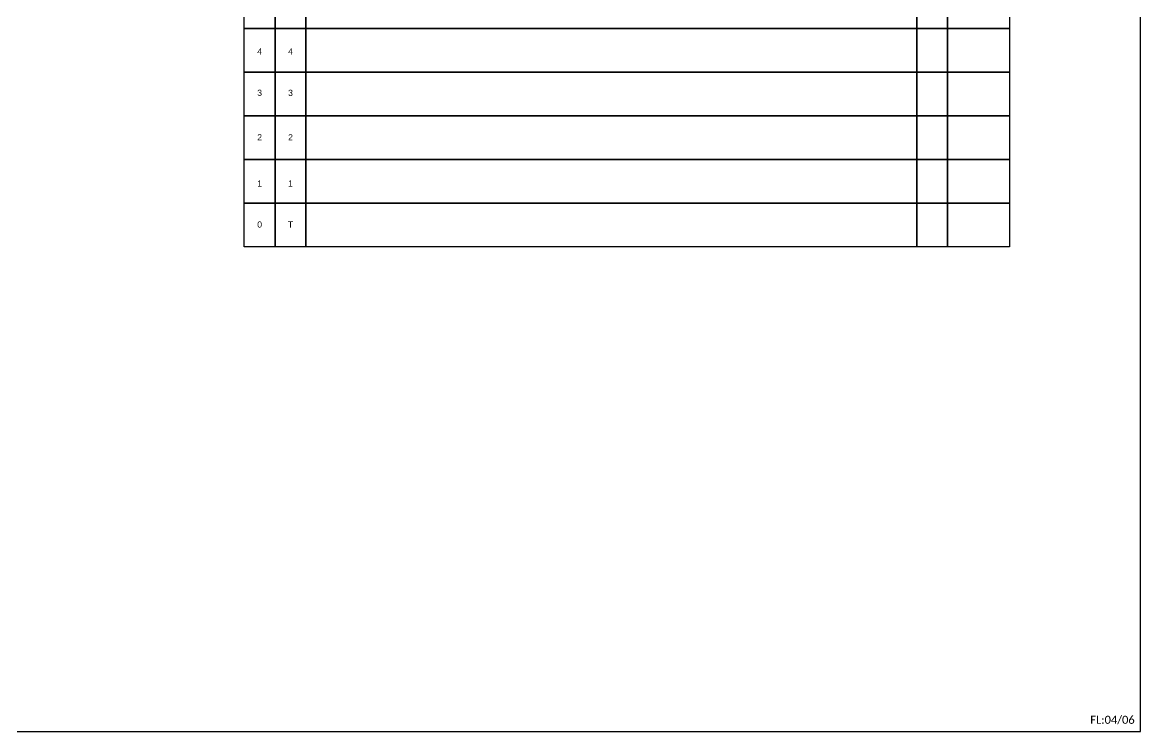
# Model space of a CAD drawing. Header units: inches. Extents: x 2352 to 7774, y -43 to 551.
# Drawn here: x 5528.5 to 5947.8, y -43.2 to 223 of the extents above; entities that cross this region are included whole.
import ezdxf
from ezdxf.enums import TextEntityAlignment as Align

# ---------------------------------------------------------------- set-up
doc = ezdxf.new("R2010")
doc.units = ezdxf.units.IN
doc.header["$MEASUREMENT"] = 0
doc.styles.add('ARIAL', font='arial.ttf')
doc.styles.add('WMF-Calibri0', font='calibri.ttf')

msp = doc.modelspace()

# ---------------------------------------------------------------- linework, layer by layer
msp.add_lwpolyline([(5109.25, -43.15), (5947.81, -43.15), (5947.81, 550.85), (5109.25, 550.85), (5109.25, -43.15)])
for points in [[(5611.71, 237.04), (5623.28, 237.04), (5623.28, 220.66), (5611.71, 220.66)], [(5623.28, 237.04), (5634.85, 237.04), (5634.85, 220.66), (5623.28, 220.66)], [(5634.85, 237.04), (5863.88, 237.04), (5863.88, 220.66), (5634.85, 220.66)], [(5863.88, 237.04), (5875.45, 237.04), (5875.45, 220.66), (5863.88, 220.66)], [(5875.45, 237.04), (5898.59, 237.04), (5898.59, 220.66), (5875.45, 220.66)], [(5611.71, 220.66), (5623.28, 220.66), (5623.28, 204.29), (5611.71, 204.29)], [(5623.28, 220.66), (5634.85, 220.66), (5634.85, 204.29), (5623.28, 204.29)], [(5634.85, 220.66), (5863.88, 220.66), (5863.88, 204.29), (5634.85, 204.29)], [(5863.88, 220.66), (5875.45, 220.66), (5875.45, 204.29), (5863.88, 204.29)], [(5875.45, 220.66), (5898.59, 220.66), (5898.59, 204.29), (5875.45, 204.29)], [(5611.71, 204.29), (5623.28, 204.29), (5623.28, 187.92), (5611.71, 187.92)], [(5623.28, 204.29), (5634.85, 204.29), (5634.85, 187.92), (5623.28, 187.92)], [(5634.85, 204.29), (5863.88, 204.29), (5863.88, 187.92), (5634.85, 187.92)], [(5863.88, 204.29), (5875.45, 204.29), (5875.45, 187.92), (5863.88, 187.92)], [(5875.45, 204.29), (5898.59, 204.29), (5898.59, 187.92), (5875.45, 187.92)], [(5611.71, 187.92), (5623.28, 187.92), (5623.28, 171.55), (5611.71, 171.55)], [(5623.28, 187.92), (5634.85, 187.92), (5634.85, 171.55), (5623.28, 171.55)], [(5634.85, 187.92), (5863.88, 187.92), (5863.88, 171.55), (5634.85, 171.55)], [(5863.88, 187.92), (5875.45, 187.92), (5875.45, 171.55), (5863.88, 171.55)], [(5875.45, 187.92), (5898.59, 187.92), (5898.59, 171.55), (5875.45, 171.55)], [(5611.71, 171.55), (5623.28, 171.55), (5623.28, 155.18), (5611.71, 155.18)], [(5623.28, 171.55), (5634.85, 171.55), (5634.85, 155.18), (5623.28, 155.18)], [(5634.85, 171.55), (5863.88, 171.55), (5863.88, 155.18), (5634.85, 155.18)], [(5863.88, 171.55), (5875.45, 171.55), (5875.45, 155.18), (5863.88, 155.18)], [(5875.45, 171.55), (5898.59, 171.55), (5898.59, 155.18), (5875.45, 155.18)], [(5611.71, 155.18), (5623.28, 155.18), (5623.28, 138.8), (5611.71, 138.8)], [(5623.28, 155.18), (5634.85, 155.18), (5634.85, 138.8), (5623.28, 138.8)], [(5634.85, 155.18), (5863.88, 155.18), (5863.88, 138.8), (5634.85, 138.8)], [(5863.88, 155.18), (5875.45, 155.18), (5875.45, 138.8), (5863.88, 138.8)], [(5875.45, 155.18), (5898.59, 155.18), (5898.59, 138.8), (5875.45, 138.8)]]:
    msp.add_lwpolyline(points, close=True)

# ---------------------------------------------------------------- texts
at = {"lineweight": 0, "insert": (5928.93, -37.2), "char_height": 3, "width": 277.1819, "attachment_point": 1, "style": 'WMF-Calibri0'}
msp.add_mtext('FL:04/06', dxfattribs=at)
at = {"style": 'ARIAL', "flags": 12}
for tag, p in [('4', (5617.49, 212.06)), ('4', (5629.07, 212.06)), ('3', (5617.49, 196.56)), ('3', (5629.07, 196.56)), ('2', (5617.49, 179.87)), ('2', (5629.07, 179.87)), ('1', (5617.49, 162.53)), ('1', (5629.07, 162.53)), ('0', (5617.49, 147.13)), ('T', (5629.07, 147.13))]:
    msp.add_attdef(tag, text='XX', height=2.3, dxfattribs=at).set_placement(p, align=Align.MIDDLE_CENTER)

doc.saveas('drawing.dxf')
